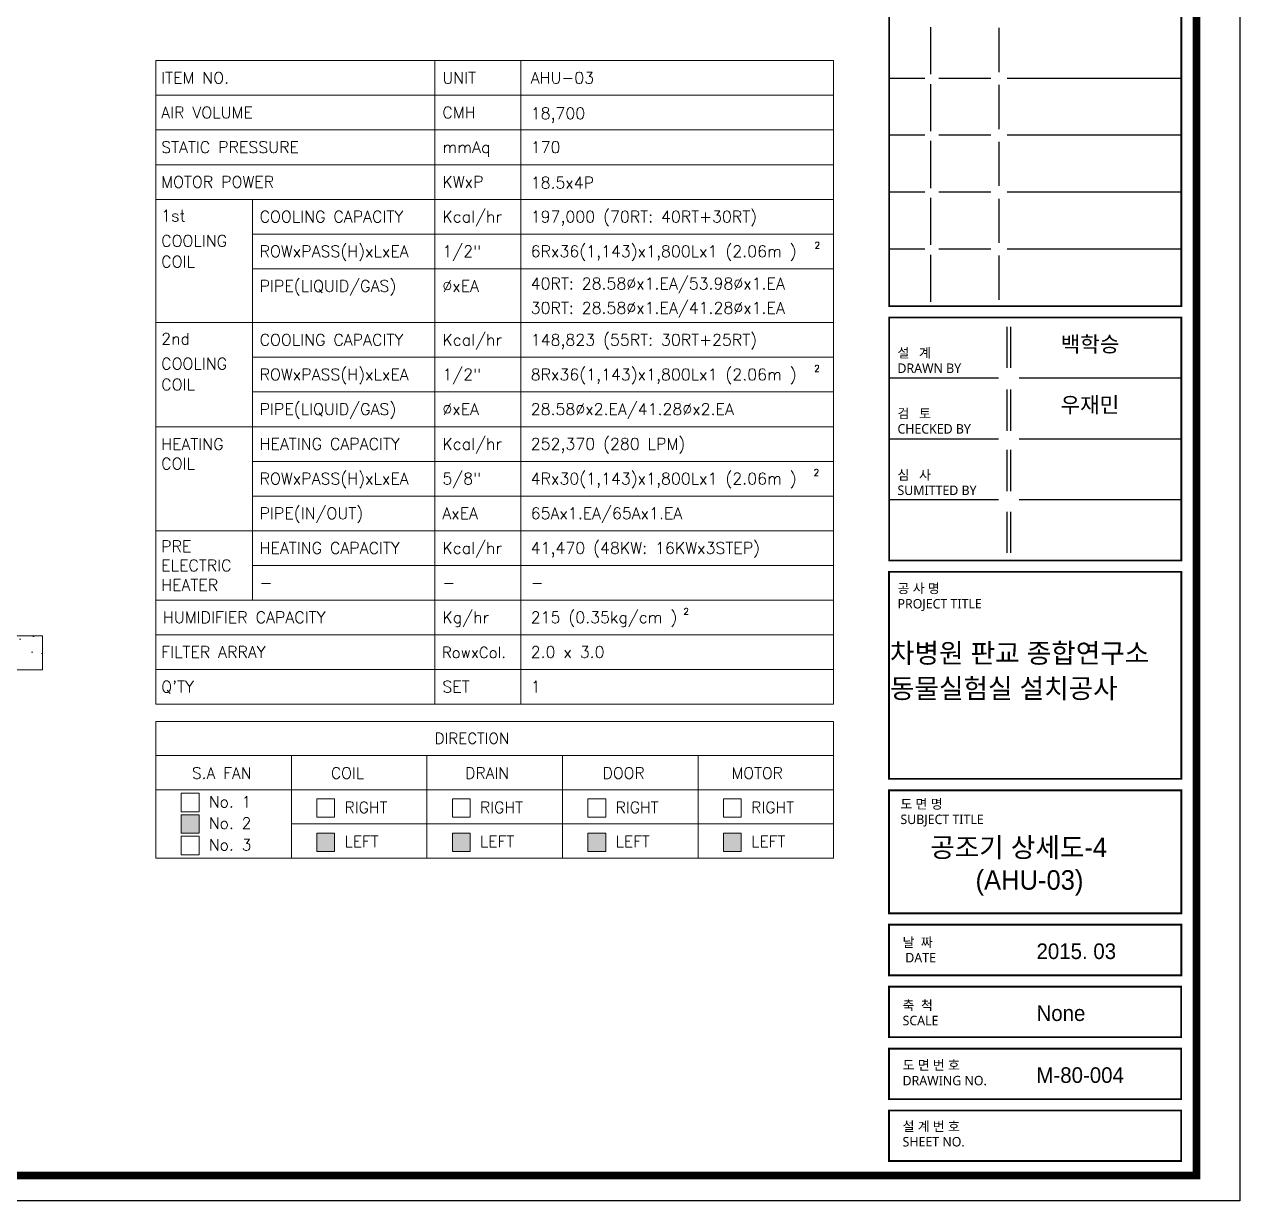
# Model space of a CAD drawing. Extents: x 38 to 18273, y -670 to 12274.
# Drawn here: x 11117 to 18273, y -670 to 6253 of the extents above; entities that cross this region are included whole.
import ezdxf

# ---------------------------------------------------------------- set-up
doc = ezdxf.new("R2010")
doc.units = 0
doc.header["$LTSCALE"] = 80
doc.header["$MEASUREMENT"] = 0
doc.layers.get('0').update_dxf_attribs({"linetype": 'CONTINUOUS', "lineweight": 18})
doc.layers.add('FORM', color=7, linetype='CONTINUOUS')
doc.styles.add('GHD', font='')
doc.styles.add('GHS', font='romans', dxfattribs={"bigfont": 'ghs'})
doc.styles.add('STYLE1', font='malgun.ttf', dxfattribs={"height": 2.5})
doc.styles.get('GHD').set_extended_font_data('Dotum')

# ---------------------------------------------------------------- blocks, each defined once
blk = doc.blocks.new('form')
at = {"layer": 'FORM', "color": 7}
for p, q in [((713.79, 288.27), (713.79, 300.31)), ((731.27, 288.8), (731.27, 300.12)), ((712.21, 287.19), (703.1, 287.19)), ((729.16, 287.19), (715.81, 287.19)), ((778.03, 287.19), (733.31, 287.19)), ((713.79, 273.7), (713.79, 285.74)), ((731.27, 274.23), (731.27, 285.55)), ((712.21, 272.62), (703.1, 272.62)), ((713.79, 259.13), (713.79, 271.17)), ((729.16, 272.62), (715.81, 272.62)), ((731.27, 259.66), (731.27, 270.98)), ((778.03, 272.62), (733.31, 272.62)), ((712.21, 258.05), (703.1, 258.05)), ((713.79, 244.56), (713.79, 256.6)), ((729.16, 258.05), (715.81, 258.05)), ((731.27, 245.09), (731.27, 256.41)), ((778.03, 258.05), (733.31, 258.05)), ((712.21, 243.48), (703.1, 243.48)), ((729.16, 243.48), (715.81, 243.48)), ((778.03, 243.48), (733.31, 243.48)), ((713.79, 229.99), (713.79, 242.03)), ((731.27, 230.52), (731.27, 241.84)), ((733.31, 213.08), (733.31, 223.62)), ((734.21, 213.08), (734.21, 223.62)), ((731.09, 210.45), (703.1, 210.45)), ((777.9, 210.45), (736.34, 210.45)), ((733.31, 197.01), (733.31, 207.55)), ((734.21, 197.01), (734.21, 207.55)), ((731.09, 194.91), (703.1, 194.91)), ((777.9, 194.91), (736.34, 194.91)), ((733.31, 181.6), (733.31, 192.14)), ((734.21, 181.6), (734.21, 192.14)), ((731.09, 179.37), (703.1, 179.37)), ((777.9, 179.37), (736.34, 179.37)), ((733.31, 165.74), (733.31, 176.28)), ((734.21, 165.74), (734.21, 176.28))]:
    blk.add_line(p, q, dxfattribs=at)
at = {"layer": 'FORM', "color": 3}
blk.add_lwpolyline([(0, 562.79), (792.83, 562.79), (792.83, 0), (0, 0)], close=True, dxfattribs=at)
at = {"layer": 'FORM', "color": 2, "const_width": 1.94}
blk.add_lwpolyline([(12.48, 6.47), (12.48, 555.28), (781.78, 555.28), (781.78, 6.47)], close=True, dxfattribs=at)
at = {"layer": 'FORM', "color": 3, "const_width": 0.486}
for points in [[(777.9, 335.75), (703.1, 335.75), (703.1, 228.91), (777.9, 228.91)], [(703.1, 163.82), (777.9, 163.82), (777.9, 225.99), (703.1, 225.99)], [(777.89, 107.95), (777.89, 160.91), (703.09, 160.91), (703.09, 107.95)], [(777.88, 73.53), (777.88, 105.03), (703.08, 105.03), (703.08, 73.53)], [(777.87, 57.68), (777.87, 70.62), (703.07, 70.62), (703.07, 57.68)], [(777.86, 41.83), (777.86, 54.77), (703.06, 54.77), (703.06, 41.83)], [(777.85, 25.98), (777.85, 38.92), (703.05, 38.92), (703.05, 25.98)], [(777.84, 10.13), (777.84, 23.07), (703.04, 23.07), (703.04, 10.13)]]:
    blk.add_lwpolyline(points, close=True, dxfattribs=at)
at = {"layer": 'FORM', "color": 7, "style": 'STYLE1'}
for s, height, p in [('설   계', 2.428, (705.23, 215.75)), ('DRAWN BY', 2.428, (705.23, 211.81)), ('검   토', 2.428, (705.23, 200.23)), ('CHECKED BY', 2.428, (705.23, 196.3)), ('심   사', 2.428, (705.23, 184.5)), ('SUMITTED BY', 2.4284, (705.23, 180.57)), ('공 사 명', 2.428, (705.25, 155.47)), ('PROJECT TITLE', 2.4284, (705.25, 151.54)), ('도 면 명', 2.428, (705.99, 100.3)), ('SUBJECT TITLE', 2.4284, (705.99, 96.37)), ('날  짜', 2.428, (706.54, 64.9)), ('DATE', 2.428, (707.23, 60.97)), ('축  척', 2.428, (706.54, 48.81)), ('SCALE', 2.428, (706.54, 44.88)), ('도 면 번 호', 2.428, (706.54, 33.49)), ('DRAWING NO.', 2.4284, (706.54, 29.51)), ('설 계 번 호', 2.428, (706.54, 17.8)), ('SHEET NO.', 2.428, (706.54, 13.87))]:
    blk.add_text(s, height=height, dxfattribs=at).set_placement(p)
blk = doc.blocks.new('A$C493F42F1')
at = {"xscale": 20, "yscale": 20, "zscale": 20}
blk.add_blockref('form', (0, -11255.8), dxfattribs=at)
at = {"layer": 'FORM', "color": 7, "style": 'GHD'}
for s, height, p in [('백학승', 80, (14939.7, -6911.8)), ('우재민', 80, (14939.1, -7222.6)), ('차병원 판교 종합연구소', 100, (14066.3, -8503.3)), ('동물실험실 설치공사', 100, (14066.3, -8684)), ('공조기 상세도-4', 100, (14272.2, -9497.6)), ('(AHU-03)', 100, (14504.3, -9664.4)), ('2015. 03', 80, (14816.4, -10019.2)), ('None', 80, (14816.4, -10336.2)), ('M-80-004', 80, (14816, -10653.2))]:
    blk.add_text(s, height=height, dxfattribs=at).set_placement(p)

msp = doc.modelspace()

# ---------------------------------------------------------------- hatches: boundary and pattern name
at = {"linetype": 'Continuous'}
h = msp.add_hatch(dxfattribs=at)
h.set_pattern_fill('AR-CONC', color=256, scale=40, style=0)
h.set_pattern_definition([(50, (1559.87, 573.04), (286.904, -25.101), [30, -330]), (355, (1559.87, 573.04), (-55.5005, 300.877), [24, -264]), (100.4514, (1583.77, 570.94), (231.404, 275.776), [25.496, -280.457]), (46.184, (1559.87, 653.04), (426.896, -66.208), [45, -495]), (96.6356, (1595.44, 647.5), (373.865, 389.647), [38.244, -420.685]), (351.184, (1559.87, 653.04), (373.865, 389.647), [36, -396]), (21, (1599.87, 633.04), (238.763, -161.0476), [30, -330]), (326, (1599.87, 633.04), (97.326, 290.06), [24, -264]), (71.4514, (1619.76, 619.62), (336.089, 129.012), [25.496, -280.457]), (37.5, (1559.87, 573.04), (4.8639, 133.1575), [0, -260.8, 0, -268, 0, -265]), (7.5, (1559.87, 573.04), (105.2278, 157.7647), [0, -152.8, 0, -254.8, 0, -101]), (327.5, (1470.67, 573.04), (213.529, -9.022), [0, -100, 0, -312, 0, -414]), (317.5, (1430.67, 573.04), (233.2745, 40.042), [0, -130, 0, -207.2, 0, -294])])
h.paths.add_polyline_path([(8624.2, 2453.4), (11224.2, 2453.4), (11224.2, 2653.4), (8624.2, 2653.4)])
for points in [[(12041.2, 1601.1), (12146, 1601.1), (12146, 1492.6), (12041.2, 1492.6)], [(12839.3, 1493.4), (12944.1, 1493.4), (12944.1, 1384.9), (12839.3, 1384.9)], [(13637.4, 1493.4), (13742.2, 1493.4), (13742.2, 1384.9), (13637.4, 1384.9)], [(14435.5, 1493.4), (14540.3, 1493.4), (14540.3, 1384.9), (14435.5, 1384.9)], [(15233.6, 1493.4), (15338.4, 1493.4), (15338.4, 1384.9), (15233.6, 1384.9)]]:
    msp.add_hatch(color=256, dxfattribs=at).paths.add_polyline_path(points)

# ---------------------------------------------------------------- linework, layer by layer
for p, q in [((11891.5, 6039.6), (15882, 6039.6)), ((11891.5, 6039.6), (11891.5, 2251.6)), ((13535, 6039.6), (13535, 2251.6)), ((14039.6, 6039.6), (14039.6, 2251.6)), ((15882, 6039.6), (15882, 2251.6)), ((11891.5, 5835.5), (15882, 5835.5)), ((11891.5, 5631.3), (15882, 5631.3)), ((11891.5, 5427.1), (15882, 5427.1)), ((11891.5, 5222.9), (15882, 5222.9)), ((12460.4, 5222.9), (12460.4, 2864.2)), ((12460.4, 5018.7), (15882, 5018.7)), ((12460.4, 4814.5), (15882, 4814.5)), ((11891.5, 4497.7), (15882, 4497.7)), ((12460.4, 4293.5), (15882, 4293.5)), ((12460.4, 4089.3), (15882, 4089.3)), ((11891.5, 3885.1), (15882, 3885.1)), ((12460.4, 3681), (15882, 3681)), ((12460.4, 3476.8), (15882, 3476.8)), ((11891.5, 3272.6), (15882, 3272.6)), ((12460.4, 3068.4), (15882, 3068.4)), ((11891.5, 2864.2), (15882, 2864.2)), ((11891.5, 2660), (15882, 2660)), ((11891.5, 2455.8), (15882, 2455.8)), ((11891.5, 2251.6), (15882, 2251.6)), ((11891.5, 1948.8), (15882, 1948.8)), ((12689.6, 1948.8), (12689.6, 1345.9)), ((13487.7, 1948.8), (13487.7, 1345.9)), ((14285.8, 1948.8), (14285.8, 1345.9)), ((15083.9, 1948.8), (15083.9, 1345.9)), ((11891.5, 1747.8), (15882, 1747.8)), ((12689.6, 1546.9), (15882, 1546.9))]:
    msp.add_line(p, q, dxfattribs=at)
for points in [[(8624.2, 2453.4), (11224.2, 2453.4), (11224.2, 2653.4), (8624.2, 2653.4)], [(11891.5, 1345.9), (15882, 1345.9), (15882, 2149.8), (11891.5, 2149.8)], [(12041.2, 1727.4), (12146, 1727.4), (12146, 1618.8), (12041.2, 1618.8)], [(12839.3, 1694.4), (12944.1, 1694.4), (12944.1, 1585.9), (12839.3, 1585.9)], [(13637.4, 1694.4), (13742.2, 1694.4), (13742.2, 1585.9), (13637.4, 1585.9)], [(14435.5, 1694.4), (14540.3, 1694.4), (14540.3, 1585.9), (14435.5, 1585.9)], [(15233.6, 1694.4), (15338.4, 1694.4), (15338.4, 1585.9), (15233.6, 1585.9)], [(12041.2, 1601.1), (12146, 1601.1), (12146, 1492.6), (12041.2, 1492.6)], [(12041.2, 1474.3), (12146, 1474.3), (12146, 1365.8), (12041.2, 1365.8)], [(12839.3, 1493.4), (12944.1, 1493.4), (12944.1, 1384.9), (12839.3, 1384.9)], [(13637.4, 1493.4), (13742.2, 1493.4), (13742.2, 1384.9), (13637.4, 1384.9)], [(14435.5, 1493.4), (14540.3, 1493.4), (14540.3, 1384.9), (14435.5, 1384.9)], [(15233.6, 1493.4), (15338.4, 1493.4), (15338.4, 1384.9), (15233.6, 1384.9)]]:
    msp.add_lwpolyline(points, close=True, dxfattribs=at)

# ---------------------------------------------------------------- block references
at = {"linetype": 'Continuous', "xscale": 1.149999999999977, "yscale": 1.150000000000091, "zscale": 1.15}
msp.add_blockref('A$C493F42F1', (37.8, 12273.8), dxfattribs=at)

# ---------------------------------------------------------------- texts
at = {"linetype": 'Continuous', "style": 'GHS'}
for s, height, p in [('ITEM NO.', 68.06, (11923.1, 5904.3)), ('UNIT', 68.06, (13578.8, 5904.3)), ('AHU-03', 68.06, (14098.7, 5904.3)), ('AIR VOLUME', 68.06, (11923.1, 5700.1)), ('CMH', 68.06, (13578.8, 5700.1)), ('18,700', 68.06, (14098.7, 5695)), ('STATIC PRESSURE', 68.063, (11923.1, 5495.9)), ('mmAq', 68.06, (13578.8, 5495.9)), ('170', 68.06, (14098.7, 5495.9)), ('MOTOR POWER', 68.063, (11923.1, 5291.7)), ('KWxP', 68.06, (13578.8, 5291.7)), ('18.5x4P', 68.06, (14098.7, 5286.8)), ('1st', 68.06, (11923.1, 5093.3)), ('COOLING CAPACITY', 68.063, (12502.5, 5087.5)), ('Kcal/hr', 68.06, (13578.8, 5087.5)), ('197,000 (70RT: 40RT+30RT)', 68.063, (14098.7, 5087.5)), ('COOLING', 68.06, (11923.1, 4944.6)), ('ROWxPASS(H)xLxEA', 68.063, (12502.5, 4883.3)), ('1/2"', 68.06, (13578.8, 4883.3)), ('6Rx36(1,143)x1,800Lx1 (2.06m )', 68.063, (14098.7, 4883.3)), ('2', 38.1, (15769.9, 4933.9)), ('COIL', 68.06, (11923.1, 4822.7)), ('PIPE(LIQUID/GAS)', 68.063, (12502.5, 4679.1)), ('%%CxEA', 68.06, (13578.8, 4679.1)), ('40RT: 28.58%%Cx1.EA/53.98%%Cx1.EA', 68.063, (14098.7, 4693.4)), ('30RT: 28.58%%Cx1.EA/41.28%%Cx1.EA', 68.063, (14098.7, 4550.2)), ('Kcal/hr', 68.06, (13578.8, 4362.3)), ('148,823 (55RT: 30RT+25RT)', 68.063, (14098.7, 4362.3)), ('2nd', 68.06, (11923.1, 4368.1)), ('COOLING CAPACITY', 68.063, (12502.5, 4362.3)), ('COOLING', 68.06, (11923.1, 4221.5)), ('ROWxPASS(H)xLxEA', 68.063, (12502.5, 4158.1)), ('1/2"', 68.06, (13578.8, 4158.1)), ('8Rx36(1,143)x1,800Lx1 (2.06m )', 68.063, (14098.7, 4158.1)), ('2', 38.1, (15767.7, 4208.8)), ('COIL', 68.06, (11923.1, 4099.5)), ('PIPE(LIQUID/GAS)', 68.063, (12502.5, 3954)), ('%%CxEA', 68.06, (13578.8, 3954)), ('28.58%%Cx2.EA/41.28%%Cx2.EA', 68.063, (14098.7, 3954)), ('HEATING', 68.06, (11923.1, 3748.1)), ('HEATING CAPACITY', 68.063, (12502.5, 3749.8)), ('Kcal/hr', 68.06, (13578.8, 3749.8)), ('252,370 (280 LPM)', 68.063, (14098.7, 3749.8)), ('COIL', 68.06, (11923.1, 3633.6)), ('ROWxPASS(H)xLxEA', 68.063, (12502.5, 3545.6)), ('5/8"', 68.06, (13578.8, 3545.6)), ('4Rx30(1,143)x1,800Lx1 (2.06m )', 68.063, (14098.7, 3545.6)), ('2', 38.1, (15764.2, 3596.2)), ('PIPE(IN/OUT)', 68.063, (12502.5, 3341.4)), ('AxEA', 68.06, (13578.8, 3341.4)), ('65Ax1.EA/65Ax1.EA', 68.063, (14098.7, 3341.4)), ('PRE', 68.06, (11923.1, 3146.3)), ('HEATING CAPACITY', 68.063, (12502.5, 3137.2)), ('Kcal/hr', 68.06, (13578.8, 3137.2)), ('41,470 (48KW: 16KWx3STEP)', 68.063, (14098.7, 3137.2)), ('ELECTRIC', 68.06, (11923.1, 3034.3)), ('HEATER', 68.06, (11923.1, 2919)), ('-', 68.1, (12502.5, 2933)), ('-', 68.1, (13578.8, 2933)), ('-', 68.1, (14098.7, 2933)), ('HUMIDIFIER CAPACITY', 68.063, (11933.7, 2728.8)), ('Kg/hr', 68.06, (13578.8, 2728.8)), ('215 (0.35kg/cm )', 68.063, (14098.7, 2728.8)), ('2', 38.1, (14998.2, 2779)), ('FILTER ARRAY', 68.063, (11923.1, 2524.6)), ('RowxCol.', 64.19, (13576.2, 2524.2)), ('2.0 x 3.0', 68.06, (14098.7, 2524.6)), ("Q'TY", 68.06, (11923.1, 2320.4)), ('SET', 68.06, (13578.8, 2320.4)), ('1', 68.1, (14098.7, 2320.4)), ('DIRECTION', 64.82, (13533.4, 2018.3)), ('S.A FAN', 67, (12104.2, 1812.9)), ('COIL', 67, (12922.4, 1812.9)), ('DRAIN', 67, (13712.8, 1812.9)), ('DOOR', 67, (14522.5, 1812.9)), ('MOTOR', 67, (15281.9, 1812.9)), ('No. 1', 67, (12204.2, 1644)), ('RIGHT', 67, (13002.3, 1611)), ('RIGHT', 67, (13800.4, 1611)), ('RIGHT', 67, (14598.5, 1611)), ('RIGHT', 67, (15396.6, 1611)), ('No. 2', 67, (12204.2, 1517.7)), ('No. 3', 67, (12204.2, 1390.9)), ('LEFT', 67, (13002.3, 1410)), ('LEFT', 67, (13800.4, 1410)), ('LEFT', 67, (14598.5, 1410)), ('LEFT', 67, (15396.6, 1410))]:
    msp.add_text(s, height=height, dxfattribs=at).set_placement(p)

doc.saveas('drawing.dxf')
